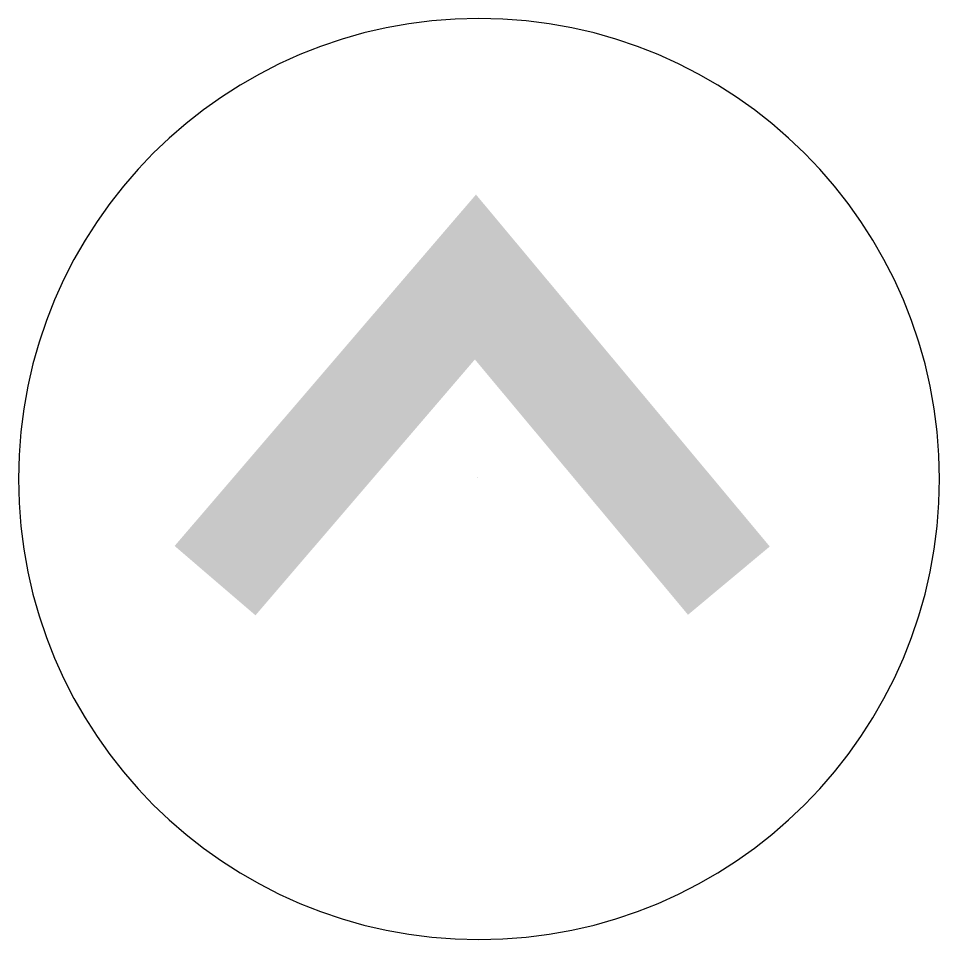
# Model space of a CAD drawing. Extents: x -0.52 to 0.52, y -0.52 to 0.52.
import ezdxf
from ezdxf.enums import TextEntityAlignment as Align

# ---------------------------------------------------------------- set-up
doc = ezdxf.new("R2010")
doc.units = 0
doc.header["$MEASUREMENT"] = 0
doc.styles.add('_TEL_DIM', font='SIMPLEX', dxfattribs={"width": 0.7, "height": 3.5, "bigfont": 'HZTXT'})

msp = doc.modelspace()

# ---------------------------------------------------------------- linework, layer by layer
at = {"const_width": 0.12, "elevation": -59.083}
msp.add_lwpolyline([(0.2829, -0.1166), (-0.0026, 0.2254), (-0.2959, -0.1166)], dxfattribs=at)
msp.add_ellipse((0.0014, -0.0021, -59.083), major_axis=(0.5188, 0), ratio=1, start_param=4.712389, end_param=10.995574)

# ---------------------------------------------------------------- texts
at = {"color": 7, "style": '_TEL_DIM', "flags": 1}
msp.add_attdef('A', text='', height=0.00002, dxfattribs=at).set_placement((0, 0), align=Align.MIDDLE_CENTER)

doc.saveas('drawing.dxf')
